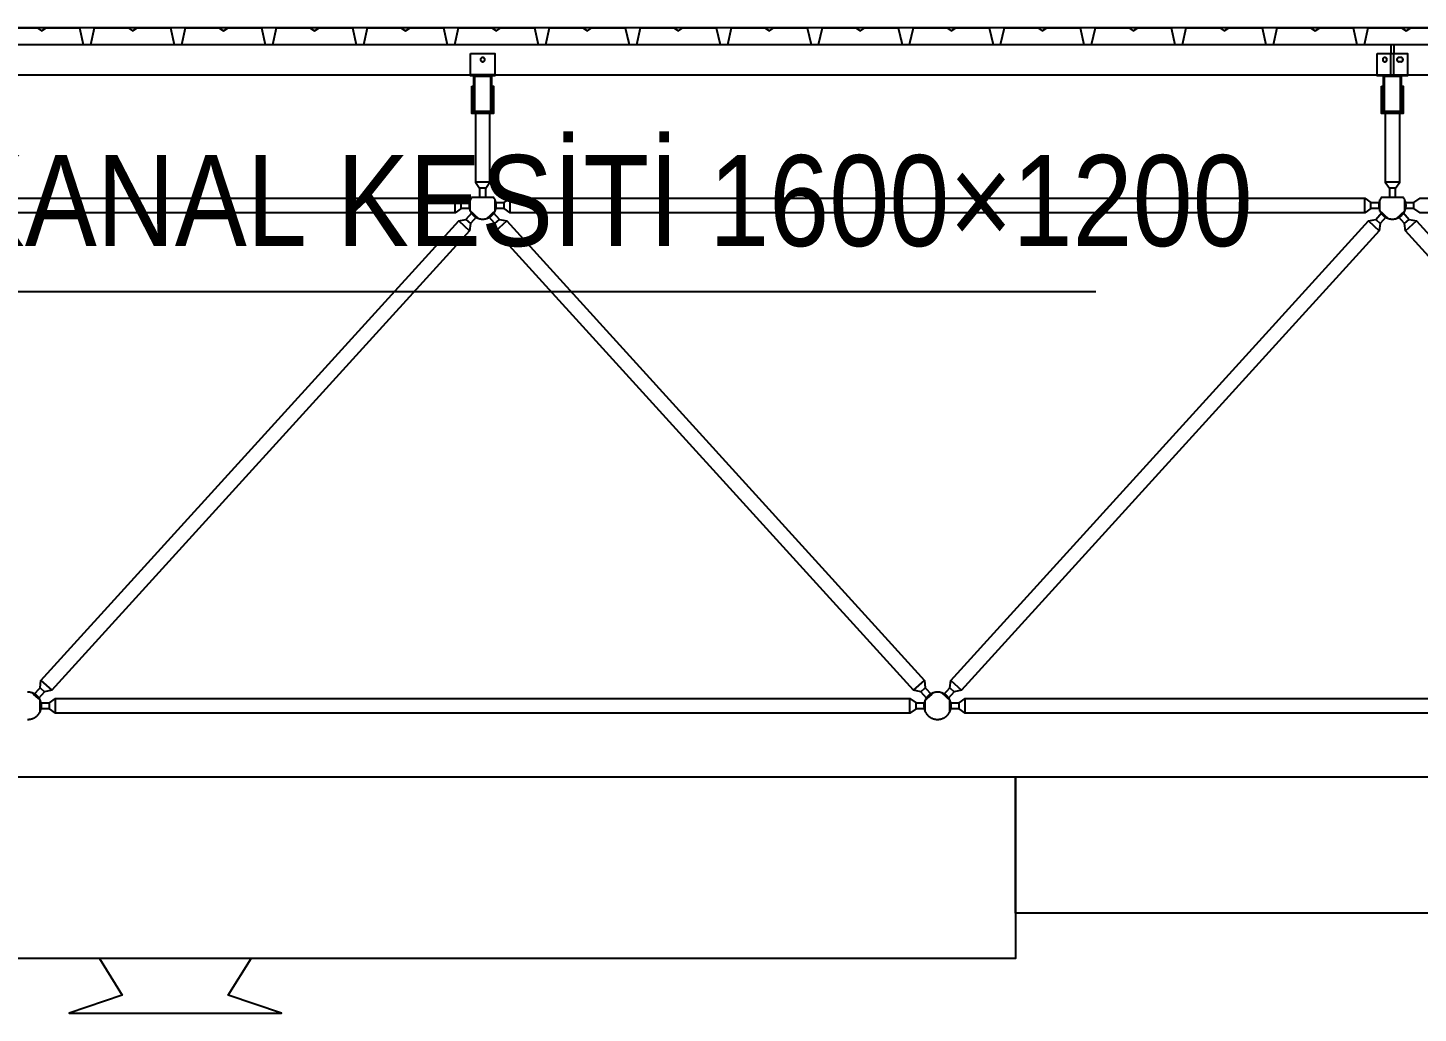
# Model space of a CAD drawing. Header units: centimetres. Extents: x 26200 to 152500, y -600 to 9300.
# Drawn here: x 132164.7 to 132623.2, y 1722 to 2047 of the extents above; entities that cross this region are included whole.
import ezdxf
from ezdxf.enums import TextEntityAlignment as Align

# ---------------------------------------------------------------- set-up
doc = ezdxf.new("R2010")
doc.units = ezdxf.units.CM
for name, color, linetype in [('ROTAS-HAV-DETAY-YAZI', 7, 'Continuous'), ('ROTAS-KESIT-KANAL-UFLEME', 20, 'Continuous'), ('ROTAS-MIMARI-KESIT', 8, 'Continuous')]:
    doc.layers.add(name, color=color, linetype=linetype)
doc.styles.add('ROTAS', font='arial.ttf')

msp = doc.modelspace()

# ---------------------------------------------------------------- linework, layer by layer
at = {"layer": 'ROTAS-HAV-DETAY-YAZI'}
msp.add_line((131739.11, 1960), (132516.89, 1960), dxfattribs=at)
at = {"layer": 'ROTAS-KESIT-KANAL-UFLEME'}
for points in [[(131901.18, 1800), (132490.42, 1800), (132490.42, 1740), (131901.18, 1740)], [(132490.42, 1800), (132996.4, 1800), (132996.4, 1755), (132490.42, 1755)]]:
    msp.add_lwpolyline(points, close=True, dxfattribs=at)
msp.add_lwpolyline([(132188.31, 1740), (132195.81, 1728), (132178.31, 1722), (132248.31, 1722), (132230.81, 1728), (132238.31, 1740)], dxfattribs=at)
at = {"layer": 'ROTAS-MIMARI-KESIT'}
for points in [[(147194.7, 2046.99), (129122.2, 2046.99)], [(132156.74, 2046.99), (132167.74, 2046.99), (132169.24, 2045.99), (132170.74, 2046.99), (132181.74, 2046.99), (132182.99, 2041.49), (132185.49, 2041.49), (132185.93, 2043.44)], [(132182.54, 2043.44), (132182.99, 2041.49), (132185.49, 2041.49), (132186.74, 2046.99), (132197.74, 2046.99), (132199.24, 2045.99), (132200.74, 2046.99), (132211.74, 2046.99), (132212.99, 2041.49), (132215.49, 2041.49), (132216.74, 2046.99), (132227.74, 2046.99), (132229.24, 2045.99), (132230.74, 2046.99), (132241.74, 2046.99), (132242.99, 2041.49), (132245.49, 2041.49), (132246.74, 2046.99), (132257.74, 2046.99), (132259.24, 2045.99), (132260.74, 2046.99), (132271.74, 2046.99), (132272.99, 2041.49), (132275.49, 2041.49), (132275.93, 2043.44)], [(132272.54, 2043.44), (132272.99, 2041.49), (132275.49, 2041.49), (132276.74, 2046.99), (132287.74, 2046.99), (132289.24, 2045.99), (132290.74, 2046.99), (132301.74, 2046.99), (132302.99, 2041.49), (132305.49, 2041.49), (132306.74, 2046.99), (132317.74, 2046.99), (132319.24, 2045.99), (132320.74, 2046.99), (132331.74, 2046.99), (132332.99, 2041.49), (132335.49, 2041.49), (132336.74, 2046.99), (132347.74, 2046.99), (132349.24, 2045.99), (132350.74, 2046.99), (132361.74, 2046.99), (132362.99, 2041.49), (132365.49, 2041.49), (132365.93, 2043.44)], [(132362.54, 2043.44), (132362.99, 2041.49), (132365.49, 2041.49), (132366.74, 2046.99), (132377.74, 2046.99), (132379.24, 2045.99), (132380.74, 2046.99), (132391.74, 2046.99), (132392.99, 2041.49), (132395.49, 2041.49), (132396.74, 2046.99), (132407.74, 2046.99), (132409.24, 2045.99), (132410.74, 2046.99), (132421.74, 2046.99), (132422.99, 2041.49), (132425.49, 2041.49), (132426.74, 2046.99), (132437.74, 2046.99), (132439.24, 2045.99), (132440.74, 2046.99), (132451.74, 2046.99), (132452.99, 2041.49), (132455.49, 2041.49), (132455.93, 2043.44)], [(132452.54, 2043.44), (132452.99, 2041.49), (132455.49, 2041.49), (132456.74, 2046.99), (132467.74, 2046.99), (132469.24, 2045.99), (132470.74, 2046.99), (132481.74, 2046.99), (132482.99, 2041.49), (132485.49, 2041.49), (132486.74, 2046.99), (132497.74, 2046.99), (132499.24, 2045.99), (132500.74, 2046.99), (132511.74, 2046.99), (132512.99, 2041.49), (132515.49, 2041.49), (132516.74, 2046.99), (132527.74, 2046.99), (132529.24, 2045.99), (132530.74, 2046.99), (132541.74, 2046.99), (132542.99, 2041.49), (132545.49, 2041.49), (132545.93, 2043.44)], [(132542.54, 2043.44), (132542.99, 2041.49), (132545.49, 2041.49), (132546.74, 2046.99), (132557.74, 2046.99), (132559.24, 2045.99), (132560.74, 2046.99), (132571.74, 2046.99), (132572.99, 2041.49), (132575.49, 2041.49), (132576.74, 2046.99), (132587.74, 2046.99), (132589.24, 2045.99), (132590.74, 2046.99), (132601.74, 2046.99), (132602.99, 2041.49), (132605.49, 2041.49), (132606.74, 2046.99), (132617.74, 2046.99), (132619.24, 2045.99), (132620.74, 2046.99), (132631.74, 2046.99)], [(129112.2, 2041.49), (138109.7, 2041.49)], [(132614.2, 2041.49), (132614.2, 2038.49)], [(132615.2, 2041.49), (132615.2, 2038.49)], [(132614.2, 2031.49), (132614.2, 2038.49)], [(132615.2, 2031.49), (132615.2, 2038.49)], [(132616.9, 2037.19), (132616.88, 2037.19), (132616.87, 2037.19), (132616.85, 2037.18), (132616.83, 2037.18), (132616.82, 2037.18), (132616.8, 2037.18), (132616.79, 2037.18), (132616.77, 2037.17), (132616.75, 2037.17), (132616.74, 2037.17), (132616.72, 2037.16), (132616.7, 2037.16), (132616.69, 2037.15), (132616.67, 2037.15), (132616.66, 2037.14), (132616.64, 2037.14), (132616.62, 2037.13), (132616.61, 2037.12), (132616.59, 2037.12), (132616.58, 2037.11), (132616.56, 2037.1), (132616.54, 2037.09), (132616.53, 2037.08), (132616.51, 2037.07), (132616.5, 2037.06), (132616.48, 2037.05), (132616.47, 2037.04), (132616.46, 2037.03), (132616.44, 2037.02), (132616.43, 2037.01), (132616.42, 2036.99), (132616.4, 2036.98), (132616.39, 2036.97), (132616.38, 2036.96), (132616.37, 2036.94), (132616.35, 2036.93), (132616.34, 2036.91), (132616.33, 2036.9), (132616.32, 2036.88), (132616.31, 2036.87), (132616.3, 2036.85), (132616.29, 2036.84), (132616.28, 2036.82), (132616.28, 2036.81), (132616.27, 2036.79), (132616.26, 2036.78), (132616.25, 2036.76), (132616.25, 2036.74), (132616.24, 2036.73), (132616.23, 2036.71), (132616.23, 2036.7), (132616.22, 2036.68), (132616.22, 2036.66), (132616.22, 2036.65), (132616.21, 2036.63), (132616.21, 2036.61), (132616.21, 2036.6), (132616.2, 2036.58), (132616.2, 2036.57), (132616.2, 2036.55), (132616.2, 2036.53), (132616.2, 2036.52), (132616.2, 2036.5), (132616.2, 2036.49), (132616.2, 2036.47), (132616.2, 2036.46), (132616.2, 2036.44), (132616.2, 2036.42), (132616.2, 2036.41), (132616.2, 2036.39), (132616.21, 2036.38), (132616.21, 2036.36), (132616.21, 2036.34), (132616.22, 2036.33), (132616.22, 2036.31), (132616.22, 2036.29), (132616.23, 2036.28), (132616.23, 2036.26), (132616.24, 2036.25), (132616.25, 2036.23), (132616.25, 2036.21), (132616.26, 2036.2), (132616.27, 2036.18), (132616.28, 2036.16), (132616.28, 2036.15), (132616.29, 2036.13), (132616.3, 2036.12), (132616.31, 2036.1), (132616.32, 2036.09), (132616.33, 2036.07), (132616.34, 2036.06), (132616.35, 2036.05), (132616.37, 2036.03), (132616.38, 2036.02), (132616.39, 2036), (132616.4, 2035.99), (132616.42, 2035.98), (132616.43, 2035.97), (132616.44, 2035.95), (132616.46, 2035.94), (132616.47, 2035.93), (132616.48, 2035.92), (132616.5, 2035.91), (132616.51, 2035.9), (132616.53, 2035.89), (132616.54, 2035.88), (132616.56, 2035.87), (132616.58, 2035.86), (132616.59, 2035.86), (132616.61, 2035.85), (132616.62, 2035.84), (132616.64, 2035.84), (132616.66, 2035.83), (132616.67, 2035.82), (132616.69, 2035.82), (132616.7, 2035.81), (132616.72, 2035.81), (132616.74, 2035.81), (132616.75, 2035.8), (132616.77, 2035.8), (132616.79, 2035.8), (132616.8, 2035.79), (132616.82, 2035.79), (132616.83, 2035.79), (132616.85, 2035.79), (132616.87, 2035.79), (132616.88, 2035.79), (132616.9, 2035.79)], [(132617.5, 2037.19), (132616.9, 2037.19)], [(132617.5, 2035.79), (132616.9, 2035.79)], [(132617.5, 2035.79), (132617.51, 2035.79), (132617.53, 2035.79), (132617.54, 2035.79), (132617.56, 2035.79), (132617.58, 2035.79), (132617.59, 2035.79), (132617.61, 2035.8), (132617.62, 2035.8), (132617.64, 2035.8), (132617.66, 2035.81), (132617.67, 2035.81), (132617.69, 2035.81), (132617.71, 2035.82), (132617.72, 2035.82), (132617.74, 2035.83), (132617.76, 2035.84), (132617.77, 2035.84), (132617.79, 2035.85), (132617.8, 2035.86), (132617.82, 2035.86), (132617.83, 2035.87), (132617.85, 2035.88), (132617.87, 2035.89), (132617.88, 2035.9), (132617.9, 2035.91), (132617.91, 2035.92), (132617.92, 2035.93), (132617.94, 2035.94), (132617.95, 2035.95), (132617.97, 2035.97), (132617.98, 2035.98), (132617.99, 2035.99), (132618.01, 2036), (132618.02, 2036.02), (132618.03, 2036.03), (132618.04, 2036.05), (132618.05, 2036.06), (132618.06, 2036.07), (132618.07, 2036.09), (132618.08, 2036.1), (132618.09, 2036.12), (132618.1, 2036.13), (132618.11, 2036.15), (132618.12, 2036.16), (132618.13, 2036.18), (132618.13, 2036.2), (132618.14, 2036.21), (132618.15, 2036.23), (132618.15, 2036.25), (132618.16, 2036.26), (132618.17, 2036.28), (132618.17, 2036.29), (132618.17, 2036.31), (132618.18, 2036.33), (132618.18, 2036.34), (132618.19, 2036.36), (132618.19, 2036.38), (132618.19, 2036.39), (132618.19, 2036.41), (132618.19, 2036.42), (132618.2, 2036.44), (132618.2, 2036.46), (132618.2, 2036.47), (132618.2, 2036.49), (132618.2, 2036.5), (132618.2, 2036.52), (132618.2, 2036.53), (132618.19, 2036.55), (132618.19, 2036.57), (132618.19, 2036.58), (132618.19, 2036.6), (132618.19, 2036.61), (132618.18, 2036.63), (132618.18, 2036.65), (132618.17, 2036.66), (132618.17, 2036.68), (132618.17, 2036.7), (132618.16, 2036.71), (132618.15, 2036.73), (132618.15, 2036.74), (132618.14, 2036.76), (132618.13, 2036.78), (132618.13, 2036.79), (132618.12, 2036.81), (132618.11, 2036.82), (132618.1, 2036.84), (132618.09, 2036.85), (132618.08, 2036.87), (132618.07, 2036.88), (132618.06, 2036.9), (132618.05, 2036.91), (132618.04, 2036.93), (132618.03, 2036.94), (132618.02, 2036.96), (132618.01, 2036.97), (132617.99, 2036.98), (132617.98, 2036.99), (132617.97, 2037.01), (132617.95, 2037.02), (132617.94, 2037.03), (132617.92, 2037.04), (132617.91, 2037.05), (132617.9, 2037.06), (132617.88, 2037.07), (132617.87, 2037.08), (132617.85, 2037.09), (132617.83, 2037.1), (132617.82, 2037.11), (132617.8, 2037.12), (132617.79, 2037.12), (132617.77, 2037.13), (132617.76, 2037.14), (132617.74, 2037.14), (132617.72, 2037.15), (132617.71, 2037.15), (132617.69, 2037.16), (132617.67, 2037.16), (132617.66, 2037.17), (132617.64, 2037.17), (132617.62, 2037.17), (132617.61, 2037.18), (132617.59, 2037.18), (132617.58, 2037.18), (132617.56, 2037.18), (132617.54, 2037.18), (132617.53, 2037.19), (132617.51, 2037.19), (132617.5, 2037.19)], [(129112.2, 2031.49), (138109.7, 2031.49)], [(132318.7, 2031.49), (132310.7, 2031.49)], [(132317.7, 2019.19), (132317.7, 2031.19), (132311.7, 2031.19), (132311.7, 2019.19)], [(132609.7, 2031.49), (132619.7, 2031.49)], [(132617.7, 2019.19), (132617.7, 2031.19), (132611.7, 2031.19), (132611.7, 2019.19)], [(132311.1, 2025.89), (132311.6, 2025.89)], [(132311.1, 2024.49), (132311.6, 2024.49)], [(132317.8, 2025.89), (132318.3, 2025.89)], [(132317.8, 2024.49), (132318.3, 2024.49)], [(132611.1, 2025.89), (132611.6, 2025.89)], [(132611.1, 2024.49), (132611.6, 2024.49)], [(132617.8, 2025.89), (132618.3, 2025.89)], [(132617.8, 2024.49), (132618.3, 2024.49)], [(132312.28, 2018.69), (132312.28, 1996.09), (132313.7, 1994.09), (132313.7, 1991.09)], [(132315.7, 1991.09), (132315.7, 1994.09), (132317.11, 1996.09), (132317.11, 2018.69)], [(132612.28, 2018.69), (132612.28, 1996.09), (132613.7, 1994.09), (132613.7, 1991.09)], [(132615.7, 1991.09), (132615.7, 1994.09), (132617.11, 1996.09), (132617.11, 2018.69)], [(132317.11, 1996.09), (132312.28, 1996.09)], [(132617.11, 1996.09), (132612.28, 1996.09)], [(132018.8, 1989.39), (132021.8, 1989.39), (132023.8, 1990.8), (132305.6, 1990.8), (132307.6, 1989.39), (132310.6, 1989.39)], [(132305.6, 1985.97), (132305.6, 1990.8)], [(132311.1, 1991.09), (132311.01, 1990.97), (132310.93, 1990.84), (132310.85, 1990.71), (132310.77, 1990.58), (132310.7, 1990.45), (132310.63, 1990.31), (132310.56, 1990.17), (132310.51, 1990.02), (132310.45, 1989.88), (132310.43, 1989.8), (132310.4, 1989.73), (132310.38, 1989.65), (132310.36, 1989.57), (132310.34, 1989.5), (132310.32, 1989.42), (132310.3, 1989.34), (132310.28, 1989.26), (132310.27, 1989.19), (132310.26, 1989.11), (132310.24, 1989.03), (132310.23, 1988.95), (132310.22, 1988.87), (132310.22, 1988.79), (132310.21, 1988.71), (132310.2, 1988.63), (132310.2, 1988.55), (132310.2, 1988.47), (132310.2, 1988.39), (132310.2, 1988.31), (132310.2, 1988.23), (132310.2, 1988.15), (132310.21, 1988.07), (132310.21, 1987.99), (132310.22, 1987.92), (132310.23, 1987.84), (132310.24, 1987.76), (132310.25, 1987.68), (132310.28, 1987.53), (132310.31, 1987.37), (132310.35, 1987.22), (132310.39, 1987.07), (132310.44, 1986.93), (132310.49, 1986.79), (132310.55, 1986.65), (132310.61, 1986.51), (132310.67, 1986.37), (132310.74, 1986.24), (132310.81, 1986.11), (132310.89, 1985.98), (132310.98, 1985.86), (132311.07, 1985.73), (132311.16, 1985.61), (132311.26, 1985.49), (132311.36, 1985.37), (132311.47, 1985.25), (132311.52, 1985.2), (132311.58, 1985.14), (132311.64, 1985.09), (132311.69, 1985.04), (132311.75, 1984.98), (132311.81, 1984.93), (132311.88, 1984.88), (132311.94, 1984.83), (132312, 1984.78), (132312.07, 1984.74), (132312.13, 1984.69), (132312.2, 1984.65), (132312.26, 1984.6), (132312.33, 1984.56), (132312.4, 1984.52), (132312.47, 1984.48), (132312.54, 1984.44), (132312.61, 1984.4), (132312.68, 1984.36), (132312.75, 1984.33), (132312.82, 1984.3), (132312.9, 1984.26), (132312.97, 1984.23), (132313.04, 1984.2), (132313.12, 1984.17), (132313.19, 1984.15), (132313.27, 1984.12), (132313.34, 1984.1), (132313.49, 1984.05), (132313.64, 1984.01), (132313.79, 1983.98), (132313.95, 1983.95), (132314.1, 1983.93), (132314.25, 1983.91), (132314.4, 1983.9), (132314.55, 1983.89), (132314.7, 1983.89), (132314.85, 1983.89), (132315, 1983.9), (132315.15, 1983.91), (132315.3, 1983.93), (132315.45, 1983.95), (132315.6, 1983.98), (132315.75, 1984.01), (132315.9, 1984.05), (132316.05, 1984.1), (132316.13, 1984.12), (132316.2, 1984.15), (132316.28, 1984.17), (132316.35, 1984.2), (132316.43, 1984.23), (132316.5, 1984.26), (132316.57, 1984.3), (132316.64, 1984.33), (132316.71, 1984.36), (132316.79, 1984.4), (132316.86, 1984.44), (132316.93, 1984.48), (132316.99, 1984.52), (132317.06, 1984.56), (132317.13, 1984.6), (132317.2, 1984.65), (132317.26, 1984.69), (132317.33, 1984.74), (132317.39, 1984.78), (132317.46, 1984.83), (132317.52, 1984.88), (132317.58, 1984.93), (132317.64, 1984.98), (132317.7, 1985.04), (132317.76, 1985.09), (132317.82, 1985.14), (132317.87, 1985.2), (132317.93, 1985.25), (132318.04, 1985.37), (132318.14, 1985.49), (132318.24, 1985.61), (132318.33, 1985.73), (132318.42, 1985.86), (132318.5, 1985.98), (132318.58, 1986.11), (132318.65, 1986.24), (132318.72, 1986.37), (132318.79, 1986.51), (132318.85, 1986.65), (132318.9, 1986.79), (132318.95, 1986.93), (132319, 1987.07), (132319.04, 1987.22), (132319.08, 1987.37), (132319.11, 1987.53), (132319.14, 1987.68), (132319.15, 1987.76), (132319.16, 1987.84), (132319.17, 1987.92), (132319.18, 1987.99), (132319.19, 1988.07), (132319.19, 1988.15), (132319.19, 1988.23), (132319.2, 1988.31), (132319.2, 1988.39), (132319.2, 1988.47), (132319.19, 1988.55), (132319.19, 1988.63), (132319.19, 1988.71), (132319.18, 1988.79), (132319.17, 1988.87), (132319.16, 1988.95), (132319.15, 1989.03), (132319.14, 1989.11), (132319.13, 1989.19), (132319.11, 1989.26), (132319.09, 1989.34), (132319.08, 1989.42), (132319.06, 1989.5), (132319.04, 1989.57), (132319.02, 1989.65), (132318.99, 1989.73), (132318.97, 1989.8), (132318.94, 1989.88), (132318.89, 1990.02), (132318.83, 1990.17), (132318.77, 1990.31), (132318.7, 1990.45), (132318.63, 1990.58), (132318.55, 1990.71), (132318.47, 1990.84), (132318.38, 1990.97), (132318.3, 1991.09)], [(132310.6, 1986.53), (132310.6, 1990.24)], [(132311.1, 1991.09), (132318.3, 1991.09)], [(132315.7, 1994.09), (132313.7, 1994.09)], [(132318.8, 1989.39), (132321.8, 1989.39), (132323.8, 1990.8), (132605.6, 1990.8), (132607.6, 1989.39), (132610.6, 1989.39)], [(132318.8, 1986.53), (132318.8, 1990.24)], [(132323.8, 1985.97), (132323.8, 1990.8)], [(132605.6, 1985.97), (132605.6, 1990.8)], [(132611.1, 1991.09), (132611.01, 1990.97), (132610.93, 1990.84), (132610.85, 1990.71), (132610.77, 1990.58), (132610.7, 1990.45), (132610.63, 1990.31), (132610.56, 1990.17), (132610.51, 1990.02), (132610.45, 1989.88), (132610.43, 1989.8), (132610.4, 1989.73), (132610.38, 1989.65), (132610.36, 1989.57), (132610.34, 1989.5), (132610.32, 1989.42), (132610.3, 1989.34), (132610.28, 1989.26), (132610.27, 1989.19), (132610.26, 1989.11), (132610.24, 1989.03), (132610.23, 1988.95), (132610.22, 1988.87), (132610.22, 1988.79), (132610.21, 1988.71), (132610.2, 1988.63), (132610.2, 1988.55), (132610.2, 1988.47), (132610.2, 1988.39), (132610.2, 1988.31), (132610.2, 1988.23), (132610.2, 1988.15), (132610.21, 1988.07), (132610.21, 1987.99), (132610.22, 1987.92), (132610.23, 1987.84), (132610.24, 1987.76), (132610.25, 1987.68), (132610.28, 1987.53), (132610.31, 1987.37), (132610.35, 1987.22), (132610.39, 1987.07), (132610.44, 1986.93), (132610.49, 1986.79), (132610.55, 1986.65), (132610.61, 1986.51), (132610.67, 1986.37), (132610.74, 1986.24), (132610.81, 1986.11), (132610.89, 1985.98), (132610.98, 1985.86), (132611.07, 1985.73), (132611.16, 1985.61), (132611.26, 1985.49), (132611.36, 1985.37), (132611.47, 1985.25), (132611.52, 1985.2), (132611.58, 1985.14), (132611.64, 1985.09), (132611.69, 1985.04), (132611.75, 1984.98), (132611.81, 1984.93), (132611.88, 1984.88), (132611.94, 1984.83), (132612, 1984.78), (132612.07, 1984.74), (132612.13, 1984.69), (132612.2, 1984.65), (132612.26, 1984.6), (132612.33, 1984.56), (132612.4, 1984.52), (132612.47, 1984.48), (132612.54, 1984.44), (132612.61, 1984.4), (132612.68, 1984.36), (132612.75, 1984.33), (132612.82, 1984.3), (132612.9, 1984.26), (132612.97, 1984.23), (132613.04, 1984.2), (132613.12, 1984.17), (132613.19, 1984.15), (132613.27, 1984.12), (132613.34, 1984.1), (132613.49, 1984.05), (132613.64, 1984.01), (132613.79, 1983.98), (132613.95, 1983.95), (132614.1, 1983.93), (132614.25, 1983.91), (132614.4, 1983.9), (132614.55, 1983.89), (132614.7, 1983.89), (132614.85, 1983.89), (132615, 1983.9), (132615.15, 1983.91), (132615.3, 1983.93), (132615.45, 1983.95), (132615.6, 1983.98), (132615.75, 1984.01), (132615.9, 1984.05), (132616.05, 1984.1), (132616.13, 1984.12), (132616.2, 1984.15), (132616.28, 1984.17), (132616.35, 1984.2), (132616.43, 1984.23), (132616.5, 1984.26), (132616.57, 1984.3), (132616.64, 1984.33), (132616.71, 1984.36), (132616.79, 1984.4), (132616.86, 1984.44), (132616.93, 1984.48), (132616.99, 1984.52), (132617.06, 1984.56), (132617.13, 1984.6), (132617.2, 1984.65), (132617.26, 1984.69), (132617.33, 1984.74), (132617.39, 1984.78), (132617.46, 1984.83), (132617.52, 1984.88), (132617.58, 1984.93), (132617.64, 1984.98), (132617.7, 1985.04), (132617.76, 1985.09), (132617.82, 1985.14), (132617.87, 1985.2), (132617.93, 1985.25), (132618.04, 1985.37), (132618.14, 1985.49), (132618.24, 1985.61), (132618.33, 1985.73), (132618.42, 1985.86), (132618.5, 1985.98), (132618.58, 1986.11), (132618.65, 1986.24), (132618.72, 1986.37), (132618.79, 1986.51), (132618.85, 1986.65), (132618.9, 1986.79), (132618.95, 1986.93), (132619, 1987.07), (132619.04, 1987.22), (132619.08, 1987.37), (132619.11, 1987.53), (132619.14, 1987.68), (132619.15, 1987.76), (132619.16, 1987.84), (132619.17, 1987.92), (132619.18, 1987.99), (132619.19, 1988.07), (132619.19, 1988.15), (132619.19, 1988.23), (132619.2, 1988.31), (132619.2, 1988.39), (132619.2, 1988.47), (132619.19, 1988.55), (132619.19, 1988.63), (132619.19, 1988.71), (132619.18, 1988.79), (132619.17, 1988.87), (132619.16, 1988.95), (132619.15, 1989.03), (132619.14, 1989.11), (132619.13, 1989.19), (132619.11, 1989.26), (132619.09, 1989.34), (132619.08, 1989.42), (132619.06, 1989.5), (132619.04, 1989.57), (132619.02, 1989.65), (132618.99, 1989.73), (132618.97, 1989.8), (132618.94, 1989.88), (132618.89, 1990.02), (132618.83, 1990.17), (132618.77, 1990.31), (132618.7, 1990.45), (132618.63, 1990.58), (132618.55, 1990.71), (132618.47, 1990.84), (132618.38, 1990.97), (132618.3, 1991.09)], [(132610.6, 1986.53), (132610.6, 1990.24)], [(132611.1, 1991.09), (132618.3, 1991.09)], [(132615.7, 1994.09), (132613.7, 1994.09)], [(132618.8, 1989.39), (132621.8, 1989.39), (132623.8, 1990.8), (132905.6, 1990.8), (132907.6, 1989.39), (132910.6, 1989.39)], [(132618.8, 1986.53), (132618.8, 1990.24)], [(132310.6, 1987.39), (132307.6, 1987.39), (132305.6, 1985.97), (132023.8, 1985.97), (132021.8, 1987.39), (132018.8, 1987.39)], [(132307.6, 1987.39), (132307.6, 1989.39)], [(132310.57, 1986.6), (132313.31, 1984.11)], [(132316.08, 1984.11), (132318.83, 1986.6)], [(132610.6, 1987.39), (132607.6, 1987.39), (132605.6, 1985.97), (132323.8, 1985.97), (132321.8, 1987.39), (132318.8, 1987.39)], [(132321.8, 1987.39), (132321.8, 1989.39)], [(132607.6, 1987.39), (132607.6, 1989.39)], [(132610.57, 1986.6), (132613.31, 1984.11)], [(132616.08, 1984.11), (132618.83, 1986.6)], [(132910.6, 1987.39), (132907.6, 1987.39), (132905.6, 1985.97), (132623.8, 1985.97), (132621.8, 1987.39), (132618.8, 1987.39)], [(132621.8, 1987.39), (132621.8, 1989.39)], [(132306.79, 1983.28), (132310.36, 1980.03)], [(132309.18, 1983.81), (132310.66, 1982.46)], [(132318.73, 1982.46), (132320.21, 1983.81)], [(132319.03, 1980.03), (132322.61, 1983.28)], [(132606.79, 1983.28), (132610.36, 1980.03)], [(132609.18, 1983.81), (132610.66, 1982.46)], [(132618.73, 1982.46), (132620.21, 1983.81)], [(132619.03, 1980.03), (132622.61, 1983.28)], [(132169.03, 1831.74), (132172.61, 1828.5)], [(132456.79, 1828.5), (132460.36, 1831.74)], [(132469.03, 1831.74), (132472.61, 1828.5)], [(132164.6, 1818.89), (132164.7, 1818.89), (132164.8, 1818.89), (132164.9, 1818.89), (132165, 1818.9), (132165.1, 1818.9), (132165.2, 1818.92), (132165.31, 1818.93), (132165.41, 1818.94), (132165.52, 1818.96), (132165.62, 1818.98), (132165.73, 1819.01), (132165.83, 1819.03), (132165.94, 1819.06), (132166.04, 1819.09), (132166.15, 1819.13), (132166.25, 1819.16), (132166.35, 1819.2), (132166.46, 1819.25), (132166.56, 1819.29), (132166.66, 1819.34), (132166.76, 1819.39), (132166.86, 1819.44), (132166.96, 1819.5), (132167.06, 1819.56), (132167.16, 1819.62), (132167.26, 1819.68), (132167.35, 1819.75), (132167.44, 1819.82), (132167.53, 1819.89), (132167.62, 1819.97), (132167.71, 1820.04), (132167.8, 1820.12), (132167.88, 1820.2), (132167.96, 1820.29), (132168.04, 1820.37), (132168.12, 1820.46), (132168.19, 1820.55), (132168.26, 1820.64), (132168.33, 1820.73), (132168.4, 1820.83), (132168.46, 1820.92), (132168.53, 1821.02), (132168.58, 1821.12), (132168.64, 1821.22), (132168.69, 1821.32), (132168.75, 1821.42), (132168.79, 1821.52), (132168.84, 1821.63), (132168.88, 1821.73), (132168.92, 1821.83), (132168.96, 1821.94), (132168.99, 1822.04), (132169.02, 1822.15), (132169.05, 1822.25), (132169.08, 1822.36), (132169.1, 1822.46), (132169.12, 1822.57), (132169.14, 1822.67), (132169.16, 1822.78), (132169.17, 1822.88), (132169.18, 1822.98), (132169.19, 1823.08), (132169.19, 1823.19), (132169.2, 1823.29), (132169.2, 1823.39), (132169.2, 1823.49), (132169.19, 1823.59), (132169.19, 1823.69), (132169.18, 1823.79), (132169.17, 1823.89), (132169.16, 1824), (132169.14, 1824.1), (132169.12, 1824.21), (132169.1, 1824.31), (132169.08, 1824.41), (132169.05, 1824.52), (132169.02, 1824.62), (132168.99, 1824.73), (132168.96, 1824.83), (132168.92, 1824.94), (132168.88, 1825.04), (132168.84, 1825.15), (132168.79, 1825.25), (132168.75, 1825.35), (132168.69, 1825.45), (132168.64, 1825.55), (132168.58, 1825.65), (132168.53, 1825.75), (132168.46, 1825.85), (132168.4, 1825.94), (132168.33, 1826.04), (132168.26, 1826.13), (132168.19, 1826.22), (132168.12, 1826.31), (132168.04, 1826.4), (132167.96, 1826.49), (132167.88, 1826.57), (132167.8, 1826.65), (132167.71, 1826.73), (132167.62, 1826.81), (132167.53, 1826.88), (132167.44, 1826.95), (132167.35, 1827.02), (132167.26, 1827.09), (132167.16, 1827.15), (132167.06, 1827.21), (132166.96, 1827.27), (132166.86, 1827.33), (132166.76, 1827.38), (132166.66, 1827.43), (132166.56, 1827.48), (132166.46, 1827.53), (132166.35, 1827.57), (132166.25, 1827.61), (132166.15, 1827.65), (132166.04, 1827.68), (132165.94, 1827.71), (132165.83, 1827.74), (132165.73, 1827.77), (132165.62, 1827.79), (132165.52, 1827.81), (132165.41, 1827.83), (132165.31, 1827.84), (132165.2, 1827.86), (132165.1, 1827.87), (132165, 1827.88), (132164.9, 1827.88), (132164.8, 1827.89), (132164.7, 1827.89), (132164.6, 1827.89)], [(132166.08, 1827.67), (132168.83, 1825.17)], [(132168.73, 1829.31), (132170.21, 1827.97)], [(132168.8, 1824.39), (132171.8, 1824.39), (132173.8, 1825.8), (132455.6, 1825.8), (132457.6, 1824.39), (132460.6, 1824.39)], [(132168.8, 1821.53), (132168.8, 1825.24)], [(132173.8, 1820.97), (132173.8, 1825.8)], [(132455.6, 1820.97), (132455.6, 1825.8)], [(132459.18, 1827.97), (132460.66, 1829.31)], [(132460.57, 1825.17), (132463.31, 1827.67)], [(132460.6, 1821.53), (132460.6, 1825.24)], [(132466.08, 1827.67), (132468.83, 1825.17)], [(132468.73, 1829.31), (132470.21, 1827.97)], [(132468.8, 1824.39), (132471.8, 1824.39), (132473.8, 1825.8), (132755.6, 1825.8), (132757.6, 1824.39), (132760.6, 1824.39)], [(132468.8, 1821.53), (132468.8, 1825.24)], [(132473.8, 1820.97), (132473.8, 1825.8)], [(132460.6, 1822.39), (132457.6, 1822.39), (132455.6, 1820.97), (132173.8, 1820.97), (132171.8, 1822.39), (132168.8, 1822.39)], [(132171.8, 1822.39), (132171.8, 1824.39)], [(132457.6, 1822.39), (132457.6, 1824.39)], [(132760.6, 1822.39), (132757.6, 1822.39), (132755.6, 1820.97), (132473.8, 1820.97), (132471.8, 1822.39), (132468.8, 1822.39)], [(132471.8, 1822.39), (132471.8, 1824.39)]]:
    msp.add_lwpolyline(points, dxfattribs=at)
for points in [[(132310.7, 2038.49), (132318.7, 2038.49), (132318.7, 2031.19), (132310.7, 2031.19)], [(132315.4, 2036.49), (132315.4, 2036.5), (132315.4, 2036.52), (132315.4, 2036.53), (132315.39, 2036.55), (132315.39, 2036.57), (132315.39, 2036.58), (132315.39, 2036.6), (132315.39, 2036.61), (132315.38, 2036.63), (132315.38, 2036.65), (132315.37, 2036.66), (132315.37, 2036.68), (132315.37, 2036.7), (132315.36, 2036.71), (132315.35, 2036.73), (132315.35, 2036.74), (132315.34, 2036.76), (132315.33, 2036.78), (132315.33, 2036.79), (132315.32, 2036.81), (132315.31, 2036.82), (132315.3, 2036.84), (132315.29, 2036.85), (132315.28, 2036.87), (132315.27, 2036.88), (132315.26, 2036.9), (132315.25, 2036.91), (132315.24, 2036.93), (132315.23, 2036.94), (132315.22, 2036.96), (132315.21, 2036.97), (132315.19, 2036.98), (132315.18, 2036.99), (132315.17, 2037.01), (132315.15, 2037.02), (132315.14, 2037.03), (132315.12, 2037.04), (132315.11, 2037.05), (132315.1, 2037.06), (132315.08, 2037.07), (132315.07, 2037.08), (132315.05, 2037.09), (132315.03, 2037.1), (132315.02, 2037.11), (132315, 2037.12), (132314.99, 2037.12), (132314.97, 2037.13), (132314.96, 2037.14), (132314.94, 2037.14), (132314.92, 2037.15), (132314.91, 2037.15), (132314.89, 2037.16), (132314.87, 2037.16), (132314.86, 2037.17), (132314.84, 2037.17), (132314.82, 2037.17), (132314.81, 2037.18), (132314.79, 2037.18), (132314.78, 2037.18), (132314.76, 2037.18), (132314.74, 2037.19), (132314.73, 2037.19), (132314.71, 2037.19), (132314.7, 2037.19), (132314.68, 2037.19), (132314.67, 2037.19), (132314.65, 2037.19), (132314.63, 2037.18), (132314.62, 2037.18), (132314.6, 2037.18), (132314.59, 2037.18), (132314.57, 2037.17), (132314.55, 2037.17), (132314.54, 2037.17), (132314.52, 2037.16), (132314.5, 2037.16), (132314.49, 2037.15), (132314.47, 2037.15), (132314.46, 2037.14), (132314.44, 2037.14), (132314.42, 2037.13), (132314.41, 2037.12), (132314.39, 2037.12), (132314.38, 2037.11), (132314.36, 2037.1), (132314.34, 2037.09), (132314.33, 2037.08), (132314.31, 2037.07), (132314.3, 2037.06), (132314.28, 2037.05), (132314.27, 2037.04), (132314.26, 2037.03), (132314.24, 2037.02), (132314.23, 2037.01), (132314.22, 2036.99), (132314.2, 2036.98), (132314.19, 2036.97), (132314.18, 2036.96), (132314.17, 2036.94), (132314.15, 2036.93), (132314.14, 2036.91), (132314.13, 2036.9), (132314.12, 2036.88), (132314.11, 2036.87), (132314.1, 2036.85), (132314.09, 2036.84), (132314.08, 2036.82), (132314.08, 2036.81), (132314.07, 2036.79), (132314.06, 2036.78), (132314.05, 2036.76), (132314.05, 2036.74), (132314.04, 2036.73), (132314.03, 2036.71), (132314.03, 2036.7), (132314.02, 2036.68), (132314.02, 2036.66), (132314.02, 2036.65), (132314.01, 2036.63), (132314.01, 2036.61), (132314.01, 2036.6), (132314, 2036.58), (132314, 2036.57), (132314, 2036.55), (132314, 2036.53), (132314, 2036.52), (132314, 2036.5), (132314, 2036.49), (132314, 2036.47), (132314, 2036.46), (132314, 2036.44), (132314, 2036.42), (132314, 2036.41), (132314, 2036.39), (132314.01, 2036.38), (132314.01, 2036.36), (132314.01, 2036.34), (132314.02, 2036.33), (132314.02, 2036.31), (132314.02, 2036.29), (132314.03, 2036.28), (132314.03, 2036.26), (132314.04, 2036.25), (132314.05, 2036.23), (132314.05, 2036.21), (132314.06, 2036.2), (132314.07, 2036.18), (132314.08, 2036.17), (132314.08, 2036.15), (132314.09, 2036.13), (132314.1, 2036.12), (132314.11, 2036.1), (132314.12, 2036.09), (132314.13, 2036.07), (132314.14, 2036.06), (132314.15, 2036.05), (132314.17, 2036.03), (132314.18, 2036.02), (132314.19, 2036), (132314.2, 2035.99), (132314.22, 2035.98), (132314.23, 2035.97), (132314.24, 2035.95), (132314.26, 2035.94), (132314.27, 2035.93), (132314.28, 2035.92), (132314.3, 2035.91), (132314.31, 2035.9), (132314.33, 2035.89), (132314.34, 2035.88), (132314.36, 2035.87), (132314.38, 2035.86), (132314.39, 2035.86), (132314.41, 2035.85), (132314.42, 2035.84), (132314.44, 2035.84), (132314.46, 2035.83), (132314.47, 2035.82), (132314.49, 2035.82), (132314.5, 2035.81), (132314.52, 2035.81), (132314.54, 2035.81), (132314.55, 2035.8), (132314.57, 2035.8), (132314.59, 2035.8), (132314.6, 2035.79), (132314.62, 2035.79), (132314.63, 2035.79), (132314.65, 2035.79), (132314.67, 2035.79), (132314.68, 2035.79), (132314.7, 2035.79), (132314.71, 2035.79), (132314.73, 2035.79), (132314.74, 2035.79), (132314.76, 2035.79), (132314.78, 2035.79), (132314.79, 2035.79), (132314.81, 2035.8), (132314.82, 2035.8), (132314.84, 2035.8), (132314.86, 2035.81), (132314.87, 2035.81), (132314.89, 2035.81), (132314.91, 2035.82), (132314.92, 2035.82), (132314.94, 2035.83), (132314.96, 2035.84), (132314.97, 2035.84), (132314.99, 2035.85), (132315, 2035.86), (132315.02, 2035.86), (132315.03, 2035.87), (132315.05, 2035.88), (132315.07, 2035.89), (132315.08, 2035.9), (132315.1, 2035.91), (132315.11, 2035.92), (132315.12, 2035.93), (132315.14, 2035.94), (132315.15, 2035.95), (132315.17, 2035.97), (132315.18, 2035.98), (132315.19, 2035.99), (132315.21, 2036), (132315.22, 2036.02), (132315.23, 2036.03), (132315.24, 2036.05), (132315.25, 2036.06), (132315.26, 2036.07), (132315.27, 2036.09), (132315.28, 2036.1), (132315.29, 2036.12), (132315.3, 2036.13), (132315.31, 2036.15), (132315.32, 2036.17), (132315.33, 2036.18), (132315.33, 2036.2), (132315.34, 2036.21), (132315.35, 2036.23), (132315.35, 2036.25), (132315.36, 2036.26), (132315.37, 2036.28), (132315.37, 2036.29), (132315.37, 2036.31), (132315.38, 2036.33), (132315.38, 2036.34), (132315.39, 2036.36), (132315.39, 2036.38), (132315.39, 2036.39), (132315.39, 2036.41), (132315.39, 2036.42), (132315.4, 2036.44), (132315.4, 2036.46), (132315.4, 2036.47)], [(132609.7, 2038.49), (132619.7, 2038.49), (132619.7, 2031.19), (132609.7, 2031.19)], [(132612.9, 2036.49), (132612.9, 2036.5), (132612.9, 2036.52), (132612.9, 2036.53), (132612.89, 2036.55), (132612.89, 2036.57), (132612.89, 2036.58), (132612.89, 2036.6), (132612.89, 2036.61), (132612.88, 2036.63), (132612.88, 2036.65), (132612.87, 2036.66), (132612.87, 2036.68), (132612.87, 2036.7), (132612.86, 2036.71), (132612.85, 2036.73), (132612.85, 2036.74), (132612.84, 2036.76), (132612.83, 2036.78), (132612.83, 2036.79), (132612.82, 2036.81), (132612.81, 2036.82), (132612.8, 2036.84), (132612.79, 2036.85), (132612.78, 2036.87), (132612.77, 2036.88), (132612.76, 2036.9), (132612.75, 2036.91), (132612.74, 2036.93), (132612.73, 2036.94), (132612.72, 2036.96), (132612.71, 2036.97), (132612.69, 2036.98), (132612.68, 2036.99), (132612.67, 2037.01), (132612.65, 2037.02), (132612.64, 2037.03), (132612.62, 2037.04), (132612.61, 2037.05), (132612.6, 2037.06), (132612.58, 2037.07), (132612.57, 2037.08), (132612.55, 2037.09), (132612.53, 2037.1), (132612.52, 2037.11), (132612.5, 2037.12), (132612.49, 2037.12), (132612.47, 2037.13), (132612.46, 2037.14), (132612.44, 2037.14), (132612.42, 2037.15), (132612.41, 2037.15), (132612.39, 2037.16), (132612.37, 2037.16), (132612.36, 2037.17), (132612.34, 2037.17), (132612.32, 2037.17), (132612.31, 2037.18), (132612.29, 2037.18), (132612.28, 2037.18), (132612.26, 2037.18), (132612.24, 2037.18), (132612.23, 2037.19), (132612.21, 2037.19), (132612.2, 2037.19), (132612.18, 2037.19), (132612.17, 2037.19), (132612.15, 2037.18), (132612.13, 2037.18), (132612.12, 2037.18), (132612.1, 2037.18), (132612.09, 2037.18), (132612.07, 2037.17), (132612.05, 2037.17), (132612.04, 2037.17), (132612.02, 2037.16), (132612, 2037.16), (132611.99, 2037.15), (132611.97, 2037.15), (132611.96, 2037.14), (132611.94, 2037.14), (132611.92, 2037.13), (132611.91, 2037.12), (132611.89, 2037.12), (132611.88, 2037.11), (132611.86, 2037.1), (132611.84, 2037.09), (132611.83, 2037.08), (132611.81, 2037.07), (132611.8, 2037.06), (132611.78, 2037.05), (132611.77, 2037.04), (132611.76, 2037.03), (132611.74, 2037.02), (132611.73, 2037.01), (132611.72, 2036.99), (132611.7, 2036.98), (132611.69, 2036.97), (132611.68, 2036.96), (132611.67, 2036.94), (132611.65, 2036.93), (132611.64, 2036.91), (132611.63, 2036.9), (132611.62, 2036.88), (132611.61, 2036.87), (132611.6, 2036.85), (132611.59, 2036.84), (132611.58, 2036.82), (132611.58, 2036.81), (132611.57, 2036.79), (132611.56, 2036.78), (132611.55, 2036.76), (132611.55, 2036.74), (132611.54, 2036.73), (132611.53, 2036.71), (132611.53, 2036.7), (132611.52, 2036.68), (132611.52, 2036.66), (132611.52, 2036.65), (132611.51, 2036.63), (132611.51, 2036.61), (132611.51, 2036.6), (132611.5, 2036.58), (132611.5, 2036.57), (132611.5, 2036.55), (132611.5, 2036.53), (132611.5, 2036.52), (132611.5, 2036.5), (132611.5, 2036.49), (132611.5, 2036.47), (132611.5, 2036.46), (132611.5, 2036.44), (132611.5, 2036.42), (132611.5, 2036.41), (132611.5, 2036.39), (132611.51, 2036.38), (132611.51, 2036.36), (132611.51, 2036.34), (132611.52, 2036.33), (132611.52, 2036.31), (132611.52, 2036.29), (132611.53, 2036.28), (132611.53, 2036.26), (132611.54, 2036.25), (132611.55, 2036.23), (132611.55, 2036.21), (132611.56, 2036.2), (132611.57, 2036.18), (132611.58, 2036.16), (132611.58, 2036.15), (132611.59, 2036.13), (132611.6, 2036.12), (132611.61, 2036.1), (132611.62, 2036.09), (132611.63, 2036.07), (132611.64, 2036.06), (132611.65, 2036.05), (132611.67, 2036.03), (132611.68, 2036.02), (132611.69, 2036), (132611.7, 2035.99), (132611.72, 2035.98), (132611.73, 2035.97), (132611.74, 2035.95), (132611.76, 2035.94), (132611.77, 2035.93), (132611.78, 2035.92), (132611.8, 2035.91), (132611.81, 2035.9), (132611.83, 2035.89), (132611.84, 2035.88), (132611.86, 2035.87), (132611.88, 2035.86), (132611.89, 2035.86), (132611.91, 2035.85), (132611.92, 2035.84), (132611.94, 2035.84), (132611.96, 2035.83), (132611.97, 2035.82), (132611.99, 2035.82), (132612, 2035.81), (132612.02, 2035.81), (132612.04, 2035.81), (132612.05, 2035.8), (132612.07, 2035.8), (132612.09, 2035.8), (132612.1, 2035.79), (132612.12, 2035.79), (132612.13, 2035.79), (132612.15, 2035.79), (132612.17, 2035.79), (132612.18, 2035.79), (132612.2, 2035.79), (132612.21, 2035.79), (132612.23, 2035.79), (132612.24, 2035.79), (132612.26, 2035.79), (132612.28, 2035.79), (132612.29, 2035.79), (132612.31, 2035.8), (132612.32, 2035.8), (132612.34, 2035.8), (132612.36, 2035.81), (132612.37, 2035.81), (132612.39, 2035.81), (132612.41, 2035.82), (132612.42, 2035.82), (132612.44, 2035.83), (132612.46, 2035.84), (132612.47, 2035.84), (132612.49, 2035.85), (132612.5, 2035.86), (132612.52, 2035.86), (132612.53, 2035.87), (132612.55, 2035.88), (132612.57, 2035.89), (132612.58, 2035.9), (132612.6, 2035.91), (132612.61, 2035.92), (132612.62, 2035.93), (132612.64, 2035.94), (132612.65, 2035.95), (132612.67, 2035.97), (132612.68, 2035.98), (132612.69, 2035.99), (132612.71, 2036), (132612.72, 2036.02), (132612.73, 2036.03), (132612.74, 2036.05), (132612.75, 2036.06), (132612.76, 2036.07), (132612.77, 2036.09), (132612.78, 2036.1), (132612.79, 2036.12), (132612.8, 2036.13), (132612.81, 2036.15), (132612.82, 2036.16), (132612.83, 2036.18), (132612.83, 2036.2), (132612.84, 2036.21), (132612.85, 2036.23), (132612.85, 2036.25), (132612.86, 2036.26), (132612.87, 2036.28), (132612.87, 2036.29), (132612.87, 2036.31), (132612.88, 2036.33), (132612.88, 2036.34), (132612.89, 2036.36), (132612.89, 2036.38), (132612.89, 2036.39), (132612.89, 2036.41), (132612.89, 2036.42), (132612.9, 2036.44), (132612.9, 2036.46), (132612.9, 2036.47)], [(132311.1, 2027.69), (132311.6, 2027.69), (132311.6, 2019.19), (132317.8, 2019.19), (132317.8, 2027.69), (132318.3, 2027.69), (132318.3, 2018.69), (132311.1, 2018.69)], [(132317.4, 2030.89), (132312, 2030.89), (132312, 2019.49), (132317.4, 2019.49)], [(132611.1, 2027.69), (132611.6, 2027.69), (132611.6, 2019.19), (132617.8, 2019.19), (132617.8, 2027.69), (132618.3, 2027.69), (132618.3, 2018.69), (132611.1, 2018.69)], [(132617.4, 2030.89), (132612, 2030.89), (132612, 2019.49), (132617.4, 2019.49)], [(132166.72, 1827.09), (132168.73, 1829.31), (132169.03, 1831.74), (132306.79, 1983.28), (132309.18, 1983.81), (132311.2, 1986.03), (132312.68, 1984.68), (132310.66, 1982.46), (132310.36, 1980.03), (132172.61, 1828.5), (132170.21, 1827.97), (132168.2, 1825.75)], [(132461.2, 1825.75), (132459.18, 1827.97), (132456.79, 1828.5), (132319.03, 1980.03), (132318.73, 1982.46), (132316.72, 1984.68), (132318.2, 1986.03), (132320.21, 1983.81), (132322.61, 1983.28), (132460.36, 1831.74), (132460.66, 1829.31), (132462.68, 1827.09)], [(132466.72, 1827.09), (132468.73, 1829.31), (132469.03, 1831.74), (132606.79, 1983.28), (132609.18, 1983.81), (132611.2, 1986.03), (132612.68, 1984.68), (132610.66, 1982.46), (132610.36, 1980.03), (132472.61, 1828.5), (132470.21, 1827.97), (132468.2, 1825.75)], [(132761.2, 1825.75), (132759.18, 1827.97), (132756.79, 1828.5), (132619.03, 1980.03), (132618.73, 1982.46), (132616.72, 1984.68), (132618.2, 1986.03), (132620.21, 1983.81), (132622.61, 1983.28), (132760.36, 1831.74), (132760.66, 1829.31), (132762.68, 1827.09)], [(132469.2, 1823.39), (132469.2, 1823.49), (132469.19, 1823.59), (132469.19, 1823.69), (132469.18, 1823.79), (132469.17, 1823.89), (132469.16, 1824), (132469.14, 1824.1), (132469.12, 1824.21), (132469.1, 1824.31), (132469.08, 1824.41), (132469.05, 1824.52), (132469.02, 1824.62), (132468.99, 1824.73), (132468.96, 1824.83), (132468.92, 1824.94), (132468.88, 1825.04), (132468.84, 1825.15), (132468.79, 1825.25), (132468.75, 1825.35), (132468.69, 1825.45), (132468.64, 1825.55), (132468.58, 1825.65), (132468.53, 1825.75), (132468.46, 1825.85), (132468.4, 1825.94), (132468.33, 1826.04), (132468.26, 1826.13), (132468.19, 1826.22), (132468.12, 1826.31), (132468.04, 1826.4), (132467.96, 1826.49), (132467.88, 1826.57), (132467.8, 1826.65), (132467.71, 1826.73), (132467.62, 1826.81), (132467.53, 1826.88), (132467.44, 1826.95), (132467.35, 1827.02), (132467.26, 1827.09), (132467.16, 1827.15), (132467.06, 1827.21), (132466.96, 1827.27), (132466.86, 1827.33), (132466.76, 1827.38), (132466.66, 1827.43), (132466.56, 1827.48), (132466.46, 1827.53), (132466.35, 1827.57), (132466.25, 1827.61), (132466.15, 1827.65), (132466.04, 1827.68), (132465.94, 1827.71), (132465.83, 1827.74), (132465.73, 1827.77), (132465.62, 1827.79), (132465.52, 1827.81), (132465.41, 1827.83), (132465.31, 1827.84), (132465.2, 1827.86), (132465.1, 1827.87), (132465, 1827.88), (132464.9, 1827.88), (132464.8, 1827.89), (132464.7, 1827.89), (132464.6, 1827.89), (132464.5, 1827.88), (132464.4, 1827.88), (132464.29, 1827.87), (132464.19, 1827.86), (132464.09, 1827.84), (132463.98, 1827.83), (132463.88, 1827.81), (132463.77, 1827.79), (132463.67, 1827.77), (132463.56, 1827.74), (132463.46, 1827.71), (132463.35, 1827.68), (132463.25, 1827.65), (132463.15, 1827.61), (132463.04, 1827.57), (132462.94, 1827.53), (132462.83, 1827.48), (132462.73, 1827.43), (132462.63, 1827.38), (132462.53, 1827.33), (132462.43, 1827.27), (132462.33, 1827.21), (132462.24, 1827.15), (132462.14, 1827.09), (132462.04, 1827.02), (132461.95, 1826.95), (132461.86, 1826.88), (132461.77, 1826.81), (132461.68, 1826.73), (132461.6, 1826.65), (132461.52, 1826.57), (132461.43, 1826.49), (132461.36, 1826.4), (132461.28, 1826.31), (132461.2, 1826.22), (132461.13, 1826.13), (132461.06, 1826.04), (132461, 1825.94), (132460.93, 1825.85), (132460.87, 1825.75), (132460.81, 1825.65), (132460.75, 1825.55), (132460.7, 1825.45), (132460.65, 1825.35), (132460.6, 1825.25), (132460.56, 1825.15), (132460.51, 1825.04), (132460.47, 1824.94), (132460.44, 1824.83), (132460.4, 1824.73), (132460.37, 1824.62), (132460.34, 1824.52), (132460.32, 1824.41), (132460.29, 1824.31), (132460.27, 1824.21), (132460.25, 1824.1), (132460.24, 1824), (132460.23, 1823.89), (132460.22, 1823.79), (132460.21, 1823.69), (132460.2, 1823.59), (132460.2, 1823.49), (132460.2, 1823.39), (132460.2, 1823.29), (132460.2, 1823.19), (132460.21, 1823.08), (132460.22, 1822.98), (132460.23, 1822.88), (132460.24, 1822.78), (132460.25, 1822.67), (132460.27, 1822.57), (132460.29, 1822.46), (132460.32, 1822.36), (132460.34, 1822.25), (132460.37, 1822.15), (132460.4, 1822.04), (132460.44, 1821.94), (132460.47, 1821.83), (132460.51, 1821.73), (132460.56, 1821.63), (132460.6, 1821.52), (132460.65, 1821.42), (132460.7, 1821.32), (132460.75, 1821.22), (132460.81, 1821.12), (132460.87, 1821.02), (132460.93, 1820.92), (132461, 1820.83), (132461.06, 1820.73), (132461.13, 1820.64), (132461.2, 1820.55), (132461.28, 1820.46), (132461.36, 1820.37), (132461.43, 1820.29), (132461.52, 1820.2), (132461.6, 1820.12), (132461.68, 1820.04), (132461.77, 1819.97), (132461.86, 1819.89), (132461.95, 1819.82), (132462.04, 1819.75), (132462.14, 1819.68), (132462.24, 1819.62), (132462.33, 1819.56), (132462.43, 1819.5), (132462.53, 1819.44), (132462.63, 1819.39), (132462.73, 1819.34), (132462.83, 1819.29), (132462.94, 1819.25), (132463.04, 1819.2), (132463.15, 1819.16), (132463.25, 1819.13), (132463.35, 1819.09), (132463.46, 1819.06), (132463.56, 1819.03), (132463.67, 1819.01), (132463.77, 1818.98), (132463.88, 1818.96), (132463.98, 1818.94), (132464.09, 1818.93), (132464.19, 1818.92), (132464.29, 1818.9), (132464.4, 1818.9), (132464.5, 1818.89), (132464.6, 1818.89), (132464.7, 1818.89), (132464.8, 1818.89), (132464.9, 1818.89), (132465, 1818.9), (132465.1, 1818.9), (132465.2, 1818.92), (132465.31, 1818.93), (132465.41, 1818.94), (132465.52, 1818.96), (132465.62, 1818.98), (132465.73, 1819.01), (132465.83, 1819.03), (132465.94, 1819.06), (132466.04, 1819.09), (132466.15, 1819.13), (132466.25, 1819.16), (132466.35, 1819.2), (132466.46, 1819.25), (132466.56, 1819.29), (132466.66, 1819.34), (132466.76, 1819.39), (132466.86, 1819.44), (132466.96, 1819.5), (132467.06, 1819.56), (132467.16, 1819.62), (132467.26, 1819.68), (132467.35, 1819.75), (132467.44, 1819.82), (132467.53, 1819.89), (132467.62, 1819.97), (132467.71, 1820.04), (132467.8, 1820.12), (132467.88, 1820.2), (132467.96, 1820.29), (132468.04, 1820.37), (132468.12, 1820.46), (132468.19, 1820.55), (132468.26, 1820.64), (132468.33, 1820.73), (132468.4, 1820.83), (132468.46, 1820.92), (132468.53, 1821.02), (132468.58, 1821.12), (132468.64, 1821.22), (132468.69, 1821.32), (132468.75, 1821.42), (132468.79, 1821.52), (132468.84, 1821.63), (132468.88, 1821.73), (132468.92, 1821.83), (132468.96, 1821.94), (132468.99, 1822.04), (132469.02, 1822.15), (132469.05, 1822.25), (132469.08, 1822.36), (132469.1, 1822.46), (132469.12, 1822.57), (132469.14, 1822.67), (132469.16, 1822.78), (132469.17, 1822.88), (132469.18, 1822.98), (132469.19, 1823.08), (132469.19, 1823.19), (132469.2, 1823.29)]]:
    msp.add_lwpolyline(points, close=True, dxfattribs=at)

# ---------------------------------------------------------------- texts
at = {"layer": 'ROTAS-HAV-DETAY-YAZI', "style": 'ROTAS', "width": 0.85}
msp.add_text('ÜFLEME / DÖNÜŞ ANA KANAL KESİTİ 1600×1200', height=30, dxfattribs=at).set_placement((131744.11, 1966), align=Align.BOTTOM_LEFT)

doc.saveas('drawing.dxf')
